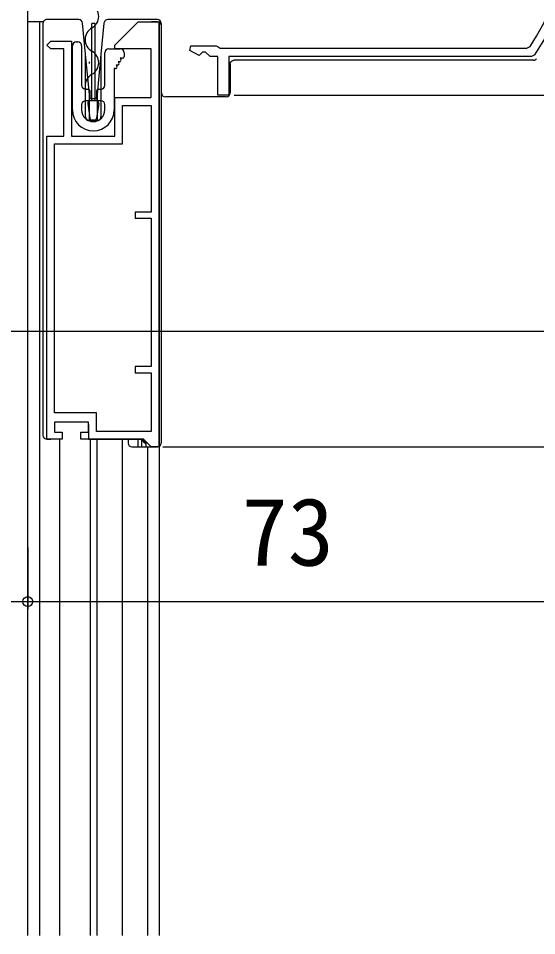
# Model space of a CAD drawing. Units: millimetres, scale not verified. Extents: x -525 to 525, y -783 to 779.
# Drawn here: x -241.2 to -174.2, y 283.1 to 401.8 of the extents above; entities that cross this region are included whole.
import ezdxf
from ezdxf.enums import TextEntityAlignment as Align

# ---------------------------------------------------------------- set-up
doc = ezdxf.new("R2010")
doc.units = ezdxf.units.MM
doc.header["$LTSCALE"] = 4
for name, color, linetype in [('0-2_YKK_11', 7, 'Continuous'), ('0-4_YKK_12', 2, 'Continuous'), ('0-5_YKK_13', 4, 'Continuous'), ('0-7_YKK_D', 6, 'Continuous')]:
    doc.layers.add(name, color=color, linetype=linetype)
doc.styles.add('ＭＳ ゴシック', font='')
doc.styles.get('ＭＳ ゴシック').set_extended_font_data('MS Gothic')

msp = doc.modelspace()

# ---------------------------------------------------------------- linework, layer by layer
at = {"layer": '0-2_YKK_11'}
for points in [[(-223.031, 401.3), (-223.031, 346.3), (-224.031, 346.3), (-225.031, 347.3), (-233.131, 347.3), (-233.131, 348.2), (-232.131, 348.2), (-232.131, 349.5), (-236.531, 349.5), (-236.531, 348.2), (-235.531, 348.2), (-235.531, 347.3), (-237.531, 347.3), (-237.531, 386.5), (-235.331, 386.5), (-235.331, 397.8), (-237.031, 397.8), (-237.531, 398.3), (-237.031, 398.8), (-234.331, 398.8), (-234.331, 386.5), (-228.731, 386.5), (-228.731, 391.5), (-224.031, 391.5), (-224.031, 397.8), (-228.731, 397.8), (-228.731, 398.3), (-225.731, 401.3)], [(-236.531, 350.7), (-236.531, 385.5), (-227.731, 385.5), (-227.731, 390.5), (-224.031, 390.5), (-224.031, 376.7), (-226.131, 376.7), (-226.131, 375.9), (-224.031, 375.9), (-224.031, 356.7), (-226.131, 356.7), (-226.131, 355.9), (-224.031, 355.9), (-224.031, 348.3), (-231.131, 348.3), (-231.131, 350.7)]]:
    msp.add_lwpolyline(points, close=True, dxfattribs=at)
msp.add_lwpolyline([(-174.434, 397.024), (-174.852, 396.8), (-214, 396.8), (-214, 391.8), (-215.4, 391.8), (-215.4, 396.8), (-216.4, 396.8), (-217, 397.4), (-217.4, 397.4), (-217.845, 396.955), (-219.053, 397.585), (-218.902, 398.2), (-215.65, 398.2), (-215.39, 398.05), (-215.13, 397.9), (-175.449, 397.9), (-175.028, 398.13)], dxfattribs=at)
for radius, start, end in [(43.9, 327.37281, 0), (45, 326.59444, 360)]:
    msp.add_arc((-212, 421.8), radius, start, end, dxfattribs=at)
at = {"layer": '0-4_YKK_12'}
for p, q in [((-240, 283.07), (-240, 423.8)), ((-238.5, 401.3), (-238.5, 283.07)), ((-223.005, 401.26), (-223.003, 283.07)), ((-231.318, 399.113), (-231.318, 398.913)), ((-232.078, 396.113), (-232.078, 395.913)), ((-231.318, 393.113), (-231.318, 392.913)), ((-235.9, 347.3), (-235.9, 283.07)), ((-231.95, 347.3), (-231.95, 283.07)), ((-231.05, 347.3), (-231.05, 283.07)), ((-227.8, 347.3), (-227.8, 283.07)), ((-224.5, 346.3), (-224.5, 283.07))]:
    msp.add_line(p, q, dxfattribs=at)
for centre, start, end in [((-232.536, 402.013), 299.20254, 60.79746), ((-230.86, 399.013), 119.20254, 240.79746), ((-232.536, 396.013), 299.20254, 60.79746), ((-230.86, 393.013), 119.20254, 193.92959)]:
    msp.add_arc(centre, 1.718, start, end, dxfattribs=at)
at = {"layer": '0-5_YKK_13'}
for p, q in [((-237.982, 401.3), (-240, 401.3)), ((-237.43, 401.6), (-237.531, 401.6)), ((-234.831, 401.6), (-237.43, 401.6)), ((-233.903, 401.6), (-234.831, 401.6)), ((-233.417, 401.6), (-233.903, 401.6)), ((-229.219, 401.6), (-229.644, 401.6)), ((-225.498, 401.6), (-229.219, 401.6)), ((-225.431, 401.6), (-225.498, 401.6)), ((-225.498, 401.595), (-225.498, 401.6)), ((-223.232, 401.6), (-225.431, 401.6)), ((-223.2, 401.3), (-224, 401.3)), ((-238.031, 401.1), (-238.031, 347.8)), ((-232.531, 397.112), (-232.919, 401.148)), ((-231.731, 391.1), (-231.731, 401.1)), ((-231.331, 401.1), (-231.731, 401.1)), ((-231.331, 401.1), (-231.331, 391.1)), ((-230.142, 401.148), (-230.531, 397.112)), ((-222.731, 401.1), (-222.731, 346.8)), ((-222.7, 392.1), (-222.7, 400.8)), ((-234.231, 389.9), (-234.231, 398.2)), ((-233.731, 398.7), (-233.531, 398.7)), ((-233.031, 398.2), (-233.031, 393.1)), ((-229.531, 397.8), (-228.031, 397.8)), ((-232.531, 389), (-232.531, 397.112)), ((-230.531, 397.112), (-231.031, 391.919)), ((-230.531, 397.112), (-230.531, 389)), ((-230.031, 393.1), (-230.031, 397.3)), ((-228.051, 396.6), (-227.964, 396.449)), ((-227.731, 396.6), (-228.051, 396.6)), ((-227.531, 397.3), (-227.531, 396.8)), ((-228.831, 395.249), (-228.831, 389.9)), ((-228.657, 395.249), (-228.831, 395.249)), ((-228.571, 395.699), (-228.484, 395.549)), ((-228.397, 395.699), (-228.571, 395.699)), ((-228.311, 396.149), (-228.224, 395.999)), ((-228.137, 396.149), (-228.311, 396.149)), ((-213.827, 395.828), (-213.827, 392.1)), ((-174.598, 396.327), (-213.328, 396.327)), ((-232.531, 392.6), (-232.181, 392.6)), ((-232.031, 391.919), (-232.007, 391.671)), ((-231.981, 392.4), (-231.981, 391.3)), ((-231.081, 391.3), (-231.081, 392.4)), ((-231.055, 391.671), (-231.031, 391.919)), ((-231.031, 391.919), (-231.031, 388.5)), ((-230.881, 392.6), (-230.531, 392.6)), ((-233.031, 390.6), (-233.031, 389.9)), ((-232.181, 391.1), (-232.531, 391.1)), ((-232.233, 390.758), (-231.966, 388.858)), ((-231.126, 391.1), (-231.936, 391.1)), ((-231.708, 391.4), (-231.353, 391.4)), ((-230.829, 390.758), (-231.096, 388.858)), ((-230.531, 391.1), (-230.881, 391.1)), ((-230.031, 389.9), (-230.031, 390.6)), ((-216.179, 391.6), (-222.2, 391.6)), ((-216.096, 391.6), (-216.179, 391.6)), ((-214.327, 391.6), (-216.096, 391.6)), ((-231.031, 388.5), (-232.031, 388.5)), ((-231.393, 388.6), (-231.669, 388.6)), ((-236.433, 349.509), (-236.431, 349.5)), ((-237.531, 347.3), (-237.426, 347.3)), ((-237.426, 347.3), (-237.168, 347.3)), ((-237.168, 347.3), (-237.031, 347.3)), ((-231.631, 347.3), (-225.232, 347.3)), ((-227.031, 347.3), (-227.031, 346.8)), ((-225.756, 347.3), (-225.756, 346.3)), ((-225.336, 347.3), (-225.152, 347.115)), ((-225.256, 346.3), (-225.256, 347.22)), ((-224.731, 346.8), (-225.232, 347.3)), ((-224.852, 346.801), (-224.852, 346.8)), ((-224.852, 346.8), (-224.731, 346.8)), ((-226.531, 346.3), (-225.756, 346.3)), ((-225.756, 346.3), (-225.256, 346.3)), ((-225.256, 346.3), (-224.731, 346.3))]:
    msp.add_line(p, q, dxfattribs=at)
for points in [[(-232.031, 388.5), (-232.031, 391.919), (-232.531, 397.112)], [(-213.827, 395.828), (-213.819, 395.915), (-213.797, 395.999), (-213.76, 396.078), (-213.71, 396.149), (-213.649, 396.21), (-213.578, 396.26), (-213.499, 396.297), (-213.415, 396.319), (-213.328, 396.327)], [(-232.131, 349.2), (-232.131, 347.3), (-231.631, 347.3)], [(-224.731, 346.8), (-224.731, 346.3), (-223.231, 346.3)]]:
    msp.add_lwpolyline(points, dxfattribs=at)
for centre, radius, start, end in [((-233.417, 401.1), 0.5, 5.5, 90), ((-229.644, 401.1), 0.5, 90, 174.5), ((-223.231, 401.099), 0.5, 0.03924, 89.96081), ((-223.2, 400.8), 0.5, 0, 90), ((-233.731, 398.2), 0.5, 90, 180), ((-233.531, 398.2), 0.5, 0, 90), ((-229.531, 397.3), 0.5, 90, 180), ((-228.031, 397.3), 0.5, 0, 90), ((-228.137, 396.349), 0.2, 270, 30), ((-227.731, 396.8), 0.2, 270, 0), ((-174.598, 396.827), 0.5, 270, 326.26932), ((-228.657, 395.449), 0.2, 270, 30), ((-228.397, 395.899), 0.2, 270, 30), ((-232.531, 393.1), 0.5, 180, 270), ((-230.531, 393.1), 0.5, 270, 0), ((-232.181, 392.4), 0.2, 0, 90), ((-231.708, 391.7), 0.3, 185.5, 270), ((-231.353, 391.7), 0.3, 270, 354.5), ((-230.881, 392.4), 0.2, 90, 180), ((-222.2, 392.1), 0.5, 180, 270), ((-214.327, 392.1), 0.5, 270, 0), ((-232.531, 390.6), 0.5, 90, 180), ((-231.936, 390.8), 0.3, 90, 188), ((-232.181, 391.3), 0.2, 270, 0), ((-231.126, 390.8), 0.3, 352, 90), ((-230.881, 391.3), 0.2, 180, 270), ((-230.531, 390.6), 0.5, 0, 90), ((-231.531, 389.9), 2.7, 180, 0), ((-231.531, 389.9), 1.5, 180, 0), ((-232.031, 389), 0.5, 180, 270), ((-231.669, 388.9), 0.3, 188, 270), ((-231.393, 388.9), 0.3, 270, 352), ((-231.031, 389), 0.5, 270, 0), ((-226.531, 346.8), 0.5, 180, 270), ((-223.231, 346.8), 0.5, 270, 0)]:
    msp.add_arc(centre, radius, start, end, dxfattribs=at)
for centre, major_axis, ratio, start_param, end_param in [((-237.531, 401.1), (0.5, 0), 0.999962, 1.5707963, 3.1415927), ((-223.232, 401.1), (-0.527, 0), 0.948965, 4.7110867, 4.712389), ((-237.531, 347.8), (-0.5, 0), 0.999962, 6.2831853, 7.8539816), ((-237.426, 347.8), (-0.5, 0), 0.999962, 1.5620697, 1.5707963), ((-225.152, 347.1), (-0.3, 0.3), 0.026186, 3.1154127, 4.7385689)]:
    msp.add_ellipse(centre, major_axis=major_axis, ratio=ratio, start_param=start_param, end_param=end_param, dxfattribs=at)
at = {"layer": '0-7_YKK_D'}
for p, q in [((-213.3, 391.8), (-129.5, 391.8)), ((-213.3, 391.8), (-129.5, 391.8)), ((-254, 361.299), (-38, 361.299)), ((-222.531, 346.3), (-129.5, 346.3)), ((-240, 333.292), (-240, 325.299)), ((-355.005, 326.299), (-240, 326.299)), ((-240, 326.299), (-167, 326.299))]:
    msp.add_line(p, q, dxfattribs=at)
msp.add_circle((-240, 326.299), 0.637, dxfattribs=at)
msp.add_circle((-240, 326.299), 0.637, dxfattribs=at)

# ---------------------------------------------------------------- texts
at = {"layer": '0-7_YKK_D', "style": 'ＭＳ ゴシック'}
msp.add_text('73', height=8.798, dxfattribs=at).set_placement((-212.364, 328.299), align=Align.BOTTOM_LEFT)

doc.saveas('drawing.dxf')
